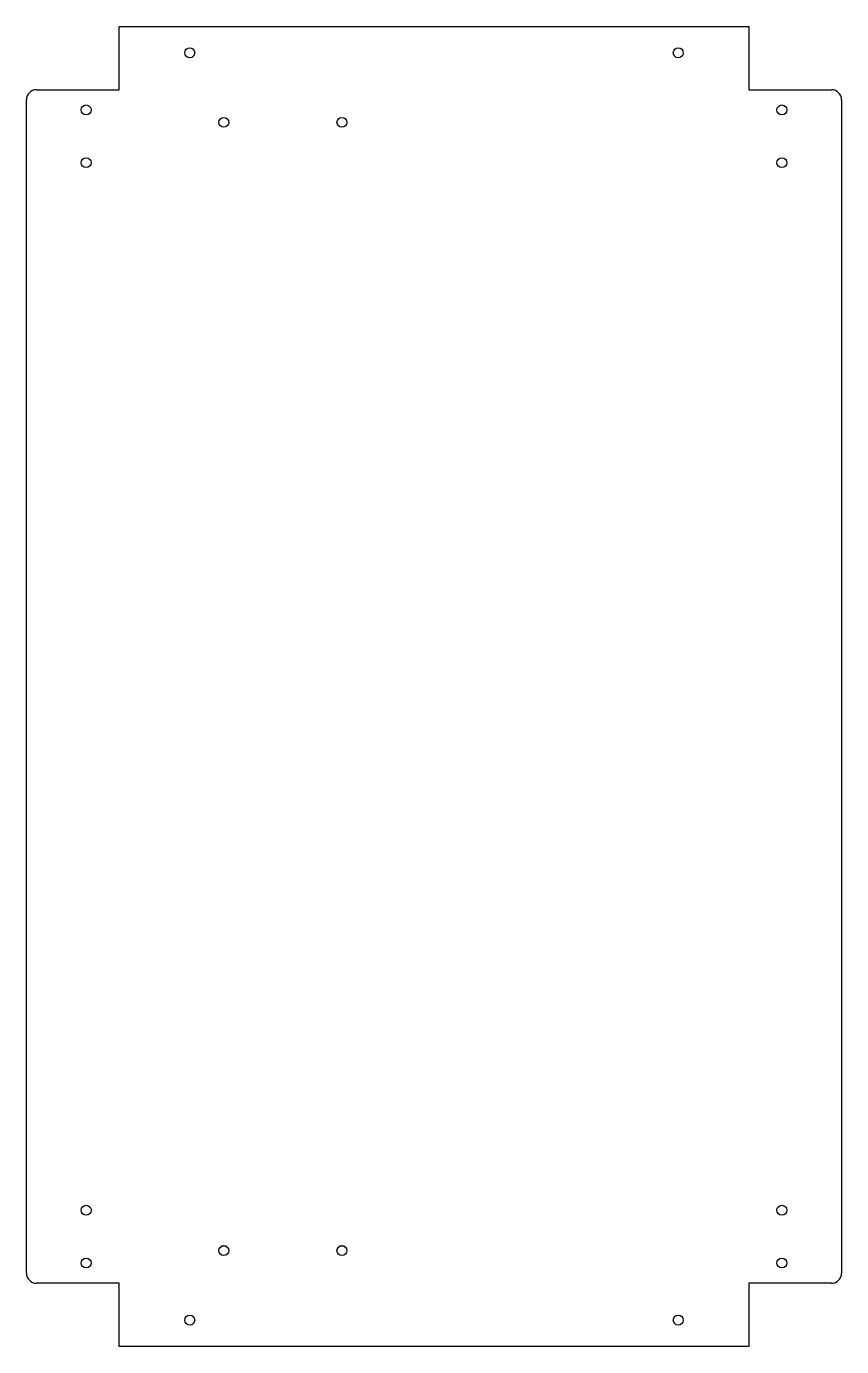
# Model space of a CAD drawing. Header units: metres. Extents: x -46 to 358, y -655 to 0.
import ezdxf

# ---------------------------------------------------------------- set-up
doc = ezdxf.new("R2010")
doc.units = ezdxf.units.M

msp = doc.modelspace()

# ---------------------------------------------------------------- linework, layer by layer
for p, q in [((0, 0), (312.4, 0)), ((0, -31.44), (0, 0)), ((0, 0), (0, 0)), ((312.4, 0), (312.4, -31.44)), ((-41.08, -31.44), (0, -31.44)), ((312.4, -31.44), (353.48, -31.44)), ((-46.08, -618.84), (-46.08, -36.44)), ((358.48, -36.44), (358.48, -618.84)), ((0, -623.84), (-41.08, -623.84)), ((0, -655.28), (0, -623.84)), ((353.48, -623.84), (312.4, -623.84)), ((312.4, -623.84), (312.4, -655.28)), ((312.4, -655.28), (0, -655.28))]:
    msp.add_line(p, q)
for centre in [(35, -13.1), (277.4, -13.1), (-16.44, -41.44), (328.84, -41.44), (51.9, -47.64), (110.5, -47.64), (-16.44, -67.64), (328.84, -67.64), (-16.44, -587.6), (328.84, -587.6), (51.9, -607.6), (51.9, -607.64), (110.5, -607.6), (110.5, -607.64), (-16.44, -613.8), (328.84, -613.8), (35, -642.14), (277.4, -642.14)]:
    msp.add_circle(centre, 2.45)
for centre, start, end in [((-41.08, -36.44), 90, 135), ((353.48, -36.44), 405, 450), ((-41.08, -36.44), 135, 180), ((353.48, -36.44), 360, 405), ((-41.08, -618.84), 180, 225), ((-41.08, -618.84), 225, 270), ((353.48, -618.84), 270, 315), ((353.48, -618.84), 315, 360)]:
    msp.add_arc(centre, 5, start, end)

doc.saveas('drawing.dxf')
